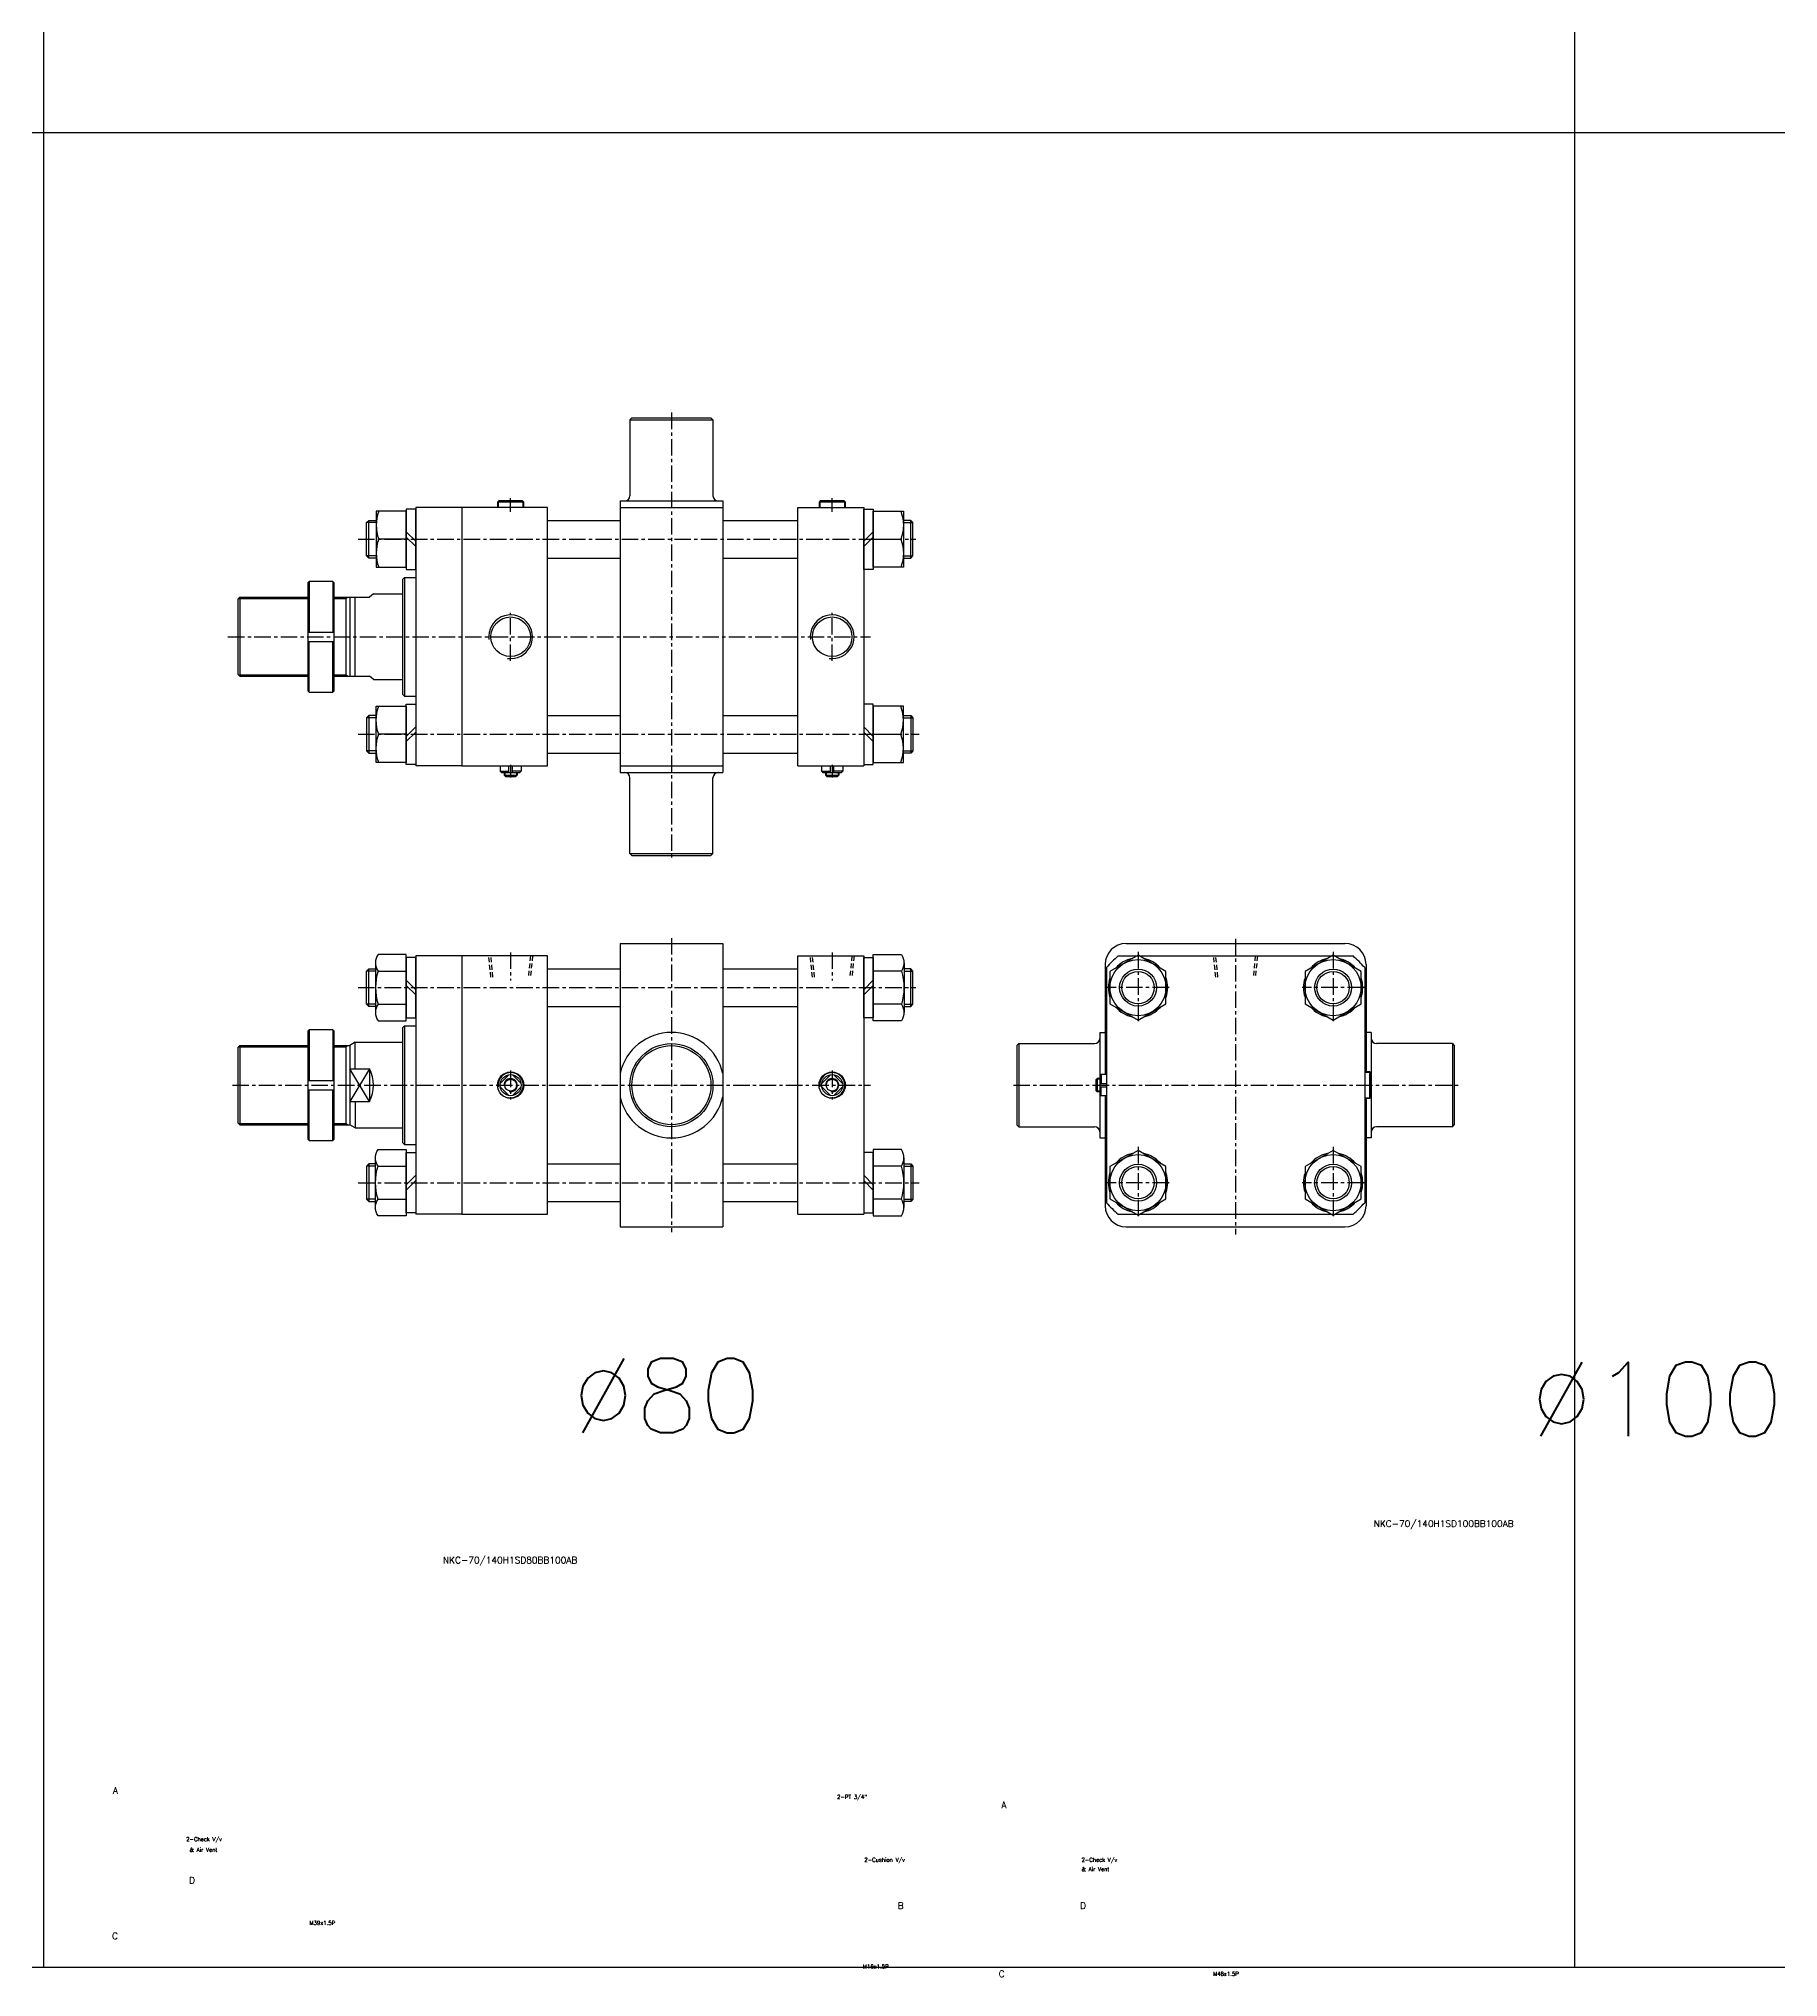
# Model space of a CAD drawing. Extents: x -819 to 29893, y -8942 to 9886.
# Drawn here: x 1267 to 2587, y -7 to 1463 of the extents above; entities that cross this region are included whole.
import ezdxf

# ---------------------------------------------------------------- set-up
doc = ezdxf.new("R2010")
doc.units = 0
doc.header["$LTSCALE"] = 10
doc.header["$MEASUREMENT"] = 0
for name, pattern in [('CENTER', [2, 1.25, -0.25, 0.25, -0.25]), ('CENTERX2', [4, 2.5, -0.5, 0.5, -0.5]), ('HIDDEN', [0.375, 0.25, -0.125])]:
    doc.linetypes.add(name, pattern=pattern)
doc.layers.get('0').update_dxf_attribs({"linetype": 'CONTINUOUS'})
doc.layers.get('DEFPOINTS').update_dxf_attribs({"linetype": 'CONTINUOUS'})
for name, color, linetype in [('CEN', 1, 'CENTERX2'), ('CENTER', 1, 'CENTER'), ('ML', 7, 'CONTINUOUS'), ('THIN', 3, 'CONTINUOUS')]:
    doc.layers.add(name, color=color, linetype=linetype)
doc.styles.add('GHS', font='romans', dxfattribs={"bigfont": 'ghs'})

msp = doc.modelspace()

# ---------------------------------------------------------------- linework, layer by layer
for p, q in [((1270.3, 0), (1270.3, 2934)), ((2432.2, 0), (2432.2, 2934)), ((8634.1, 1392), (0, 1392)), ((8634.1, 0), (0, 0))]:
    msp.add_line(p, q)
at = {"layer": 'CEN', "color": 1, "linetype": 'CENTER'}
for p, q in [((1746.6, 1179.7), (1746.6, 839.7)), ((1746.6, 781), (1746.6, 558))]:
    msp.add_line(p, q, dxfattribs=at)
at = {"layer": 'CENTER'}
for p, q in [((2100.7, 770.6), (2100.7, 716.4)), ((2248.7, 770.6), (2248.7, 716.4)), ((2124.2, 743.5), (2077.2, 743.5)), ((2272.2, 743.5), (2225.2, 743.5)), ((2100.7, 622.6), (2100.7, 568.4)), ((2248.7, 622.6), (2248.7, 568.4)), ((2124.2, 595.5), (2077.2, 595.5)), ((2272.2, 595.5), (2225.2, 595.5))]:
    msp.add_line(p, q, dxfattribs=at)
at = {"layer": 'DEFPOINTS', "color": 0, "linetype": 'ByBlock'}
for p in [(2071.7, 629.5), (2277.7, 629.5)]:
    msp.add_point(p, dxfattribs=at)
at = {"layer": 'ML'}
for p, q in [((1715.1, 1174.2), (1716.6, 1175.7)), ((1715.1, 1174.2), (1778.1, 1174.2)), ((1715.1, 1174.2), (1715.1, 1116.7)), ((1716.6, 1175.7), (1776.6, 1175.7)), ((1778.1, 1174.2), (1776.6, 1175.7)), ((1778.1, 1174.2), (1778.1, 1116.7)), ((1552.6, 1107.7), (1552.6, 911.7)), ((1587.6, 1107.7), (1552.6, 1107.7)), ((1587.6, 1107.7), (1587.6, 911.7)), ((1652.6, 1107.7), (1587.6, 1107.7)), ((1615.6, 1112.7), (1614.6, 1111.7)), ((1634.6, 1111.7), (1614.6, 1111.7)), ((1614.6, 1111.7), (1614.6, 1107.7)), ((1633.6, 1112.7), (1615.6, 1112.7)), ((1633.6, 1112.7), (1634.6, 1111.7)), ((1634.6, 1107.7), (1634.6, 1111.7)), ((1652.6, 911.7), (1652.6, 1107.7)), ((1707.6, 1112.7), (1707.6, 906.7)), ((1707.6, 1112.7), (1785.6, 1112.7)), ((1707.6, 1107.7), (1785.6, 1107.7)), ((1785.6, 1112.7), (1785.6, 906.7)), ((1842.6, 1107.7), (1892.6, 1107.7)), ((1842.6, 911.7), (1842.6, 1107.7)), ((1859.6, 1112.7), (1858.6, 1111.7)), ((1878.6, 1111.7), (1858.6, 1111.7)), ((1858.6, 1111.7), (1858.6, 1107.7)), ((1877.6, 1112.7), (1859.6, 1112.7)), ((1877.6, 1112.7), (1878.6, 1111.7)), ((1878.6, 1107.7), (1878.6, 1111.7)), ((1892.6, 1107.7), (1892.6, 911.7)), ((1516.9, 1069.4), (1516.9, 1098)), ((1545.4, 1089.3), (1552.6, 1082.1)), ((1899.8, 1089.3), (1892.6, 1082.1)), ((1928.2, 1069.4), (1928.2, 1098)), ((1545.4, 1083.7), (1524.5, 1083.7)), ((1545.4, 1085.3), (1552.6, 1078.1)), ((1899.8, 1085.3), (1892.6, 1078.1)), ((1899.8, 1083.7), (1920.7, 1083.7)), ((1470.6, 1050.7), (1471.6, 1051.7)), ((1470.6, 1050.7), (1470.6, 968.7)), ((1471.6, 1051.7), (1471.6, 1013.2)), ((1489.6, 1051.7), (1471.6, 1051.7)), ((1489.6, 1051.7), (1489.6, 1013.2)), ((1489.6, 1051.7), (1490.6, 1050.7)), ((1490.6, 968.7), (1490.6, 1050.7)), ((1542.6, 1053.2), (1544.1, 1054.7)), ((1542.6, 1053.2), (1542.6, 966.2)), ((1544.1, 1054.7), (1544.1, 964.7)), ((1417.6, 1038.2), (1419.1, 1039.7)), ((1417.6, 1038.2), (1417.6, 981.2)), ((1419.1, 1039.7), (1419.1, 979.7)), ((1499.6, 1039.7), (1499.6, 979.7)), ((1502.6, 1039.7), (1502.6, 979.5)), ((1506.6, 979.7), (1506.6, 1039.7)), ((1520.6, 1042.2), (1517.6, 1039.7)), ((1470.6, 1013.2), (1490.6, 1013.2)), ((1470.6, 1006.2), (1490.6, 1006.2)), ((1471.6, 967.7), (1471.6, 1006.2)), ((1489.6, 967.7), (1489.6, 1006.2)), ((1417.6, 981.2), (1419.1, 979.7)), ((1520.6, 977.2), (1517.6, 979.7)), ((1470.6, 968.7), (1471.6, 967.7)), ((1471.6, 967.7), (1489.6, 967.7)), ((1489.6, 967.7), (1490.6, 968.7)), ((1542.6, 966.2), (1544.1, 964.7)), ((1516.9, 950), (1516.9, 921.4)), ((1545.4, 934.1), (1552.6, 941.3)), ((1899.8, 934.1), (1892.6, 941.3)), ((1928.2, 950), (1928.2, 921.4)), ((1545.4, 935.7), (1524.5, 935.7)), ((1545.4, 930.1), (1552.6, 937.3)), ((1899.8, 930.1), (1892.6, 937.3)), ((1899.8, 935.7), (1920.7, 935.7)), ((1587.6, 911.7), (1552.6, 911.7)), ((1587.6, 911.7), (1652.6, 911.7)), ((1616.6, 911.7), (1616.6, 907.7)), ((1616.6, 907.7), (1623.3, 907.7)), ((1617.6, 906.7), (1616.6, 907.7)), ((1617.6, 906.7), (1631.6, 906.7)), ((1619.6, 906.7), (1619.6, 904.7)), ((1619.6, 904.7), (1629.6, 904.7)), ((1620.6, 903.7), (1619.6, 904.7)), ((1620.6, 903.7), (1628.6, 903.7)), ((1623.3, 906.7), (1623.3, 911.7)), ((1625.9, 906.7), (1625.9, 911.7)), ((1632.6, 907.7), (1625.9, 907.7)), ((1628.6, 903.7), (1629.6, 904.7)), ((1629.6, 906.7), (1629.6, 904.7)), ((1631.6, 906.7), (1632.6, 907.7)), ((1632.6, 911.7), (1632.6, 907.7)), ((1707.6, 911.7), (1785.6, 911.7)), ((1707.6, 906.7), (1785.6, 906.7)), ((1715.1, 845.2), (1715.1, 902.7)), ((1778.1, 845.2), (1778.1, 902.7)), ((1842.6, 911.7), (1892.6, 911.7)), ((1860.6, 911.7), (1860.6, 907.7)), ((1860.6, 907.7), (1867.3, 907.7)), ((1861.6, 906.7), (1860.6, 907.7)), ((1861.6, 906.7), (1875.6, 906.7)), ((1863.6, 906.7), (1863.6, 904.7)), ((1863.6, 904.7), (1873.6, 904.7)), ((1864.6, 903.7), (1863.6, 904.7)), ((1864.6, 903.7), (1872.6, 903.7)), ((1867.3, 906.7), (1867.3, 911.7)), ((1869.9, 906.7), (1869.9, 911.7)), ((1876.6, 907.7), (1869.9, 907.7)), ((1872.6, 903.7), (1873.6, 904.7)), ((1873.6, 906.7), (1873.6, 904.7)), ((1875.6, 906.7), (1876.6, 907.7)), ((1876.6, 911.7), (1876.6, 907.7)), ((1715.1, 845.2), (1778.1, 845.2)), ((1715.1, 845.2), (1716.6, 843.7)), ((1716.6, 843.7), (1776.6, 843.7)), ((1778.1, 845.2), (1776.6, 843.7)), ((1587.6, 767.5), (1552.6, 767.5)), ((1552.6, 767.5), (1552.6, 571.5)), ((1587.6, 767.5), (1587.6, 571.5)), ((1652.6, 767.5), (1587.6, 767.5)), ((1652.6, 571.5), (1652.6, 767.5)), ((1707.6, 777), (1707.6, 562)), ((1707.6, 777), (1785.6, 777)), ((1785.6, 777), (1785.6, 562)), ((1842.6, 571.5), (1842.6, 767.5)), ((1842.6, 767.5), (1892.6, 767.5)), ((1892.6, 767.5), (1892.6, 571.5)), ((2085.5, 767.5), (2263.9, 767.5)), ((2091.7, 777), (2257.7, 777)), ((1516.9, 729.2), (1516.9, 757.8)), ((1522.1, 762.3), (1522.1, 724.7)), ((1524, 756), (1545.4, 756)), ((1921.1, 756), (1899.8, 756)), ((1923.1, 762.3), (1923.1, 724.7)), ((1928.2, 729.2), (1928.2, 757.8)), ((2075.7, 761), (2075.7, 677.5)), ((2076.7, 758.7), (2076.7, 580.3)), ((2272.7, 758.7), (2272.7, 580.3)), ((2273.7, 761), (2273.7, 679.5)), ((1545.4, 749.1), (1552.6, 741.9)), ((1545.4, 745.1), (1552.6, 737.9)), ((1899.8, 749.1), (1892.6, 741.9)), ((1899.8, 745.1), (1892.6, 737.9)), ((1524, 731), (1545.4, 731)), ((1921.1, 731), (1899.8, 731)), ((1470.6, 710.5), (1471.6, 711.5)), ((1470.6, 710.5), (1470.6, 628.5)), ((1489.6, 711.5), (1471.6, 711.5)), ((1471.6, 711.5), (1471.6, 673)), ((1489.6, 711.5), (1490.6, 710.5)), ((1489.6, 711.5), (1489.6, 673)), ((1490.6, 628.5), (1490.6, 710.5)), ((1542.6, 713), (1544.1, 714.5)), ((1542.6, 713), (1542.6, 626)), ((1544.1, 714.5), (1544.1, 624.5)), ((2071.7, 709.5), (2071.7, 676.5)), ((2071.7, 709.5), (2075.2, 709.5)), ((2277.7, 709.5), (2274.2, 709.5)), ((2277.7, 709.5), (2277.7, 629.5)), ((1417.6, 698), (1419.1, 699.5)), ((1417.6, 698), (1417.6, 641)), ((1419.1, 699.5), (1419.1, 639.5)), ((1499.6, 699.5), (1499.6, 639.5)), ((1506.6, 702), (1502.6, 699.7)), ((1502.6, 699.7), (1502.6, 639.3)), ((1506.6, 682), (1506.6, 702)), ((2010.2, 701), (2008.7, 699.5)), ((2008.7, 699.5), (2008.7, 639.5)), ((2010.2, 701), (2010.2, 638)), ((2010.2, 701), (2067.7, 701)), ((2339.2, 701), (2281.7, 701)), ((2339.2, 701), (2339.2, 638)), ((2339.2, 701), (2340.7, 699.5)), ((2340.7, 699.5), (2340.7, 639.5)), ((1502.6, 682), (1517.6, 682)), ((1517.6, 682), (1517.6, 657)), ((1623.3, 677.4), (1616.7, 670.8)), ((1625.9, 677.4), (1632.5, 670.8)), ((1867.3, 677.4), (1860.7, 670.8)), ((1869.9, 677.4), (1876.5, 670.8)), ((2071.7, 676.5), (2072.7, 677.5)), ((2072.7, 677.5), (2072.7, 670.8)), ((2076.7, 677.5), (2072.7, 677.5)), ((2276.7, 679.5), (2272.7, 679.5)), ((2276.7, 659.5), (2276.7, 679.5)), ((2277.7, 678.5), (2276.7, 679.5)), ((2277.7, 660.5), (2277.7, 678.5)), ((1470.6, 673), (1490.6, 673)), ((1470.6, 666), (1490.6, 666)), ((1471.6, 627.5), (1471.6, 666)), ((1489.6, 627.5), (1489.6, 666)), ((1616.7, 668.2), (1623.3, 661.6)), ((1632.5, 668.2), (1625.9, 661.6)), ((1860.7, 668.2), (1867.3, 661.6)), ((1876.5, 668.2), (1869.9, 661.6)), ((2068.7, 673.5), (2069.7, 674.5)), ((2068.7, 673.5), (2068.7, 665.5)), ((2068.7, 665.5), (2069.7, 664.5)), ((2069.7, 674.5), (2069.7, 664.5)), ((2071.7, 674.5), (2069.7, 674.5)), ((2071.7, 664.5), (2069.7, 664.5)), ((2071.7, 676.5), (2071.7, 662.5)), ((2071.7, 670.8), (2076.7, 670.8)), ((2071.7, 668.2), (2076.7, 668.2)), ((2071.7, 662.5), (2072.7, 661.5)), ((2071.7, 662.5), (2071.7, 629.5)), ((2072.7, 661.5), (2072.7, 668.2)), ((1502.6, 657), (1517.6, 657)), ((1506.6, 657), (1506.6, 637)), ((2076.7, 661.5), (2072.7, 661.5)), ((2075.7, 661.5), (2075.7, 578)), ((2272.7, 659.5), (2276.7, 659.5)), ((2273.7, 659.5), (2273.7, 578)), ((2277.7, 660.5), (2276.7, 659.5)), ((1417.6, 641), (1419.1, 639.5)), ((1506.6, 637), (1502.6, 639.3)), ((2010.2, 638), (2008.7, 639.5)), ((2010.2, 638), (2067.7, 638)), ((2339.2, 638), (2281.7, 638)), ((2339.2, 638), (2340.7, 639.5)), ((1470.6, 628.5), (1471.6, 627.5)), ((1471.6, 627.5), (1489.6, 627.5)), ((1489.6, 627.5), (1490.6, 628.5)), ((1542.6, 626), (1544.1, 624.5)), ((2071.7, 629.5), (2075.2, 629.5)), ((2277.7, 629.5), (2274.2, 629.5)), ((1516.9, 609.8), (1516.9, 581.2)), ((1522.1, 576.7), (1522.1, 614.3)), ((1524, 608), (1545.4, 608)), ((1921.1, 608), (1899.8, 608)), ((1923.1, 576.7), (1923.1, 614.3)), ((1928.2, 609.8), (1928.2, 581.2)), ((1545.4, 593.9), (1552.6, 601.1)), ((1545.4, 589.9), (1552.6, 597.1)), ((1899.8, 593.9), (1892.6, 601.1)), ((1899.8, 589.9), (1892.6, 597.1)), ((1524, 583), (1545.4, 583)), ((1921.1, 583), (1899.8, 583)), ((1587.6, 571.5), (1552.6, 571.5)), ((1587.6, 571.5), (1652.6, 571.5)), ((1707.6, 562), (1785.6, 562)), ((1842.6, 571.5), (1892.6, 571.5)), ((2085.5, 571.5), (2263.9, 571.5)), ((2091.7, 562), (2257.7, 562))]:
    msp.add_line(p, q, dxfattribs=at)
at = {"layer": 'ML', "color": 2}
for p, q in [((1615.1, 1112.2), (1615.1, 1107.7)), ((1634.1, 1107.7), (1634.1, 1112.2)), ((1859.1, 1112.2), (1859.1, 1107.7)), ((1878.1, 1107.7), (1878.1, 1112.2)), ((1499.6, 1038.7), (1501.3, 1039.7)), ((1499.6, 980.7), (1501.3, 979.7)), ((1620.1, 906.7), (1620.1, 904.2)), ((1629.1, 906.7), (1629.1, 904.2)), ((1864.1, 906.7), (1864.1, 904.2)), ((1873.1, 906.7), (1873.1, 904.2)), ((1499.6, 698.5), (1501.3, 699.5)), ((1517.6, 657), (1502.6, 682)), ((1517.6, 682), (1502.6, 657)), ((2277.2, 679), (2272.7, 679)), ((2071.7, 674), (2069.2, 674)), ((2071.7, 665), (2069.2, 665)), ((2272.7, 660), (2277.2, 660)), ((1499.6, 640.5), (1501.3, 639.5))]:
    msp.add_line(p, q, dxfattribs=at)
at = {"layer": 'ML', "color": 1, "linetype": 'CENTER'}
for p, q in [((1624.6, 1104.4), (1624.6, 1114.8)), ((1868.6, 1104.4), (1868.6, 1114.8)), ((1508.9, 1083.7), (1932.2, 1083.7)), ((1624.6, 991.4), (1624.6, 1027.9)), ((1868.6, 991.4), (1868.6, 1027.9)), ((1410.1, 1009.7), (1897.6, 1009.7)), ((1508.9, 935.7), (1934.5, 935.7)), ((1624.6, 912.5), (1624.6, 903)), ((1868.6, 912.5), (1868.6, 903)), ((2174.7, 780.6), (2174.7, 556.2)), ((1624.6, 770.2), (1624.6, 748.9)), ((1868.6, 770.2), (1868.6, 748.9)), ((1508.9, 743.5), (1932.2, 743.5)), ((1624.6, 680.5), (1624.6, 658.5)), ((1868.6, 680.5), (1868.6, 658.5)), ((1413.5, 669.5), (1897.6, 669.5)), ((2006.2, 669.5), (2345, 669.5)), ((1508.9, 595.5), (1934.5, 595.5))]:
    msp.add_line(p, q, dxfattribs=at)
at = {"layer": 'ML', "color": 7, "linetype": 'Continuous'}
for p, q in [((1652.6, 1098), (1707.6, 1098)), ((1785.6, 1098), (1842.6, 1098)), ((1652.6, 1069.4), (1707.6, 1069.4)), ((1785.6, 1069.4), (1842.6, 1069.4)), ((1544.1, 1054.7), (1552.6, 1054.7)), ((1419.1, 1039.7), (1470.6, 1039.7)), ((1490.6, 1039.7), (1502.6, 1039.7)), ((1502.6, 1039.7), (1517.6, 1039.7)), ((1520.6, 1042.2), (1542.6, 1042.2)), ((1419.1, 979.7), (1470.6, 979.7)), ((1490.6, 979.7), (1502.6, 979.7)), ((1502.6, 979.7), (1517.6, 979.7)), ((1520.6, 977.2), (1542.6, 977.2)), ((1544.1, 964.7), (1552.6, 964.7)), ((1652.6, 950), (1707.6, 950)), ((1785.6, 950), (1842.6, 950)), ((1652.6, 921.4), (1707.6, 921.4)), ((1785.6, 921.4), (1842.6, 921.4)), ((1652.6, 757.8), (1707.6, 757.8)), ((1785.6, 757.8), (1842.6, 757.8)), ((1652.6, 729.2), (1707.6, 729.2)), ((1785.6, 729.2), (1842.6, 729.2)), ((1544.1, 714.5), (1552.6, 714.5)), ((1419.1, 699.5), (1470.6, 699.5)), ((1490.6, 699.5), (1502.6, 699.5)), ((1506.6, 702), (1542.6, 702)), ((1419.1, 639.5), (1470.6, 639.5)), ((1490.6, 639.5), (1502.6, 639.5)), ((1506.6, 637), (1542.6, 637)), ((1544.1, 624.5), (1552.6, 624.5)), ((1652.6, 609.8), (1707.6, 609.8)), ((1785.6, 609.8), (1842.6, 609.8)), ((1652.6, 581.2), (1707.6, 581.2)), ((1785.6, 581.2), (1842.6, 581.2))]:
    msp.add_line(p, q, dxfattribs=at)
at = {"layer": 'ML', "color": 2, "linetype": 'Continuous'}
for p, q in [((1418.1, 1038.7), (1470.6, 1038.7)), ((1490.6, 1038.7), (1499.6, 1038.7)), ((1418.1, 980.7), (1470.6, 980.7)), ((1490.6, 980.7), (1499.6, 980.7)), ((1418.1, 698.5), (1470.6, 698.5)), ((1490.6, 698.5), (1499.6, 698.5)), ((1418.1, 640.5), (1470.6, 640.5)), ((1490.6, 640.5), (1499.6, 640.5))]:
    msp.add_line(p, q, dxfattribs=at)
at = {"layer": 'ML', "color": 6, "linetype": 'HIDDEN', "ltscale": 1.5}
for p, q in [((1609.6, 751.5), (1608, 767.5)), ((1611.2, 751.5), (1609.6, 767.5)), ((1639.6, 767.5), (1638, 751.5)), ((1641.2, 767.5), (1639.6, 751.5)), ((1853.6, 751.5), (1852, 767.5)), ((1855.2, 751.5), (1853.6, 767.5)), ((1883.6, 767.5), (1882, 751.5)), ((1885.2, 767.5), (1883.6, 751.5)), ((2159.7, 751.5), (2158.1, 767.5)), ((2161.3, 751.5), (2159.7, 767.5)), ((2189.7, 767.5), (2188.1, 751.5)), ((2191.3, 767.5), (2189.7, 751.5))]:
    msp.add_line(p, q, dxfattribs=at)
at = {"layer": 'ML'}
for points in [[(1524.5, 1104.9, 0.178633), (1524.5, 1083.7, 0.178633), (1524.5, 1062.4)], [(1920.7, 1104.9, -0.178633), (1920.7, 1083.7, -0.178633), (1920.7, 1062.4)], [(1524.5, 914.4, -0.178633), (1524.5, 935.7, -0.178633), (1524.5, 956.9)], [(1920.7, 914.4, 0.178633), (1920.7, 935.7, 0.178633), (1920.7, 956.9)], [(1545.4, 768.6), (1524, 768.6, 0.309401), (1524, 756, 0.154701), (1524, 731, 0.309401), (1524, 718.4), (1545.4, 718.4), (1545.4, 768.6)], [(1899.8, 768.6), (1921.1, 768.6, -0.309401), (1921.1, 756, -0.154701), (1921.1, 731, -0.309401), (1921.1, 718.4), (1899.8, 718.4), (1899.8, 768.6)], [(1545.4, 570.4), (1524, 570.4, -0.309401), (1524, 583, -0.154701), (1524, 608, -0.309401), (1524, 620.6), (1545.4, 620.6), (1545.4, 570.4)], [(1899.8, 570.4), (1921.1, 570.4, 0.309401), (1921.1, 583, 0.154701), (1921.1, 608, 0.309401), (1921.1, 620.6), (1899.8, 620.6), (1899.8, 570.4)]]:
    msp.add_lwpolyline(points, format="xyb", dxfattribs=at)
for points in [[(1545.4, 1104.9), (1522.6, 1104.9), (1522.6, 1062.4), (1545.4, 1062.4)], [(1899.8, 1104.9), (1922.6, 1104.9), (1922.6, 1062.4), (1899.8, 1062.4)], [(1545.4, 914.4), (1522.6, 914.4), (1522.6, 956.9), (1545.4, 956.9)], [(1899.8, 914.4), (1922.6, 914.4), (1922.6, 956.9), (1899.8, 956.9)]]:
    msp.add_lwpolyline(points, close=True, dxfattribs=at)
for points in [[(1552.6, 1060.8), (1552.6, 1106.6), (1545.4, 1106.6), (1545.4, 1060.8), (1552.6, 1060.8)], [(1892.6, 1060.8), (1892.6, 1106.6), (1899.8, 1106.6), (1899.8, 1060.8), (1892.6, 1060.8)], [(1522.6, 1069.4), (1516.9, 1069.4), (1515.2, 1071.1), (1515.2, 1096.3), (1516.9, 1098), (1522.6, 1098)], [(1922.6, 1069.4), (1928.2, 1069.4), (1929.9, 1071.1), (1929.9, 1096.3), (1928.2, 1098), (1922.6, 1098)], [(1552.6, 958.6), (1552.6, 912.8), (1545.4, 912.8), (1545.4, 958.6), (1552.6, 958.6)], [(1892.6, 958.6), (1892.6, 912.8), (1899.8, 912.8), (1899.8, 958.6), (1892.6, 958.6)], [(1522.6, 950), (1516.9, 950), (1515.2, 948.3), (1515.2, 923.1), (1516.9, 921.4), (1522.6, 921.4)], [(1922.6, 950), (1928.2, 950), (1929.9, 948.3), (1929.9, 923.1), (1928.2, 921.4), (1922.6, 921.4)], [(1552.6, 720.6), (1552.6, 766.4), (1545.4, 766.4), (1545.4, 720.6), (1552.6, 720.6)], [(1892.6, 720.6), (1892.6, 766.4), (1899.8, 766.4), (1899.8, 720.6), (1892.6, 720.6)], [(2079.4, 755.8), (2079.4, 731.2), (2100.7, 718.9), (2121.9, 731.2), (2121.9, 755.8), (2100.7, 768), (2079.4, 755.8)], [(2227.4, 755.8), (2227.4, 731.2), (2248.7, 718.9), (2269.9, 731.2), (2269.9, 755.8), (2248.7, 768), (2227.4, 755.8)], [(1522.1, 729.2), (1516.9, 729.2), (1515.2, 730.9), (1515.2, 756.1), (1516.9, 757.8), (1522.1, 757.8)], [(1923.1, 729.2), (1928.2, 729.2), (1929.9, 730.9), (1929.9, 756.1), (1928.2, 757.8), (1923.1, 757.8)], [(1552.6, 618.4), (1552.6, 572.6), (1545.4, 572.6), (1545.4, 618.4), (1552.6, 618.4)], [(1892.6, 618.4), (1892.6, 572.6), (1899.8, 572.6), (1899.8, 618.4), (1892.6, 618.4)], [(2079.4, 607.8), (2079.4, 583.2), (2100.7, 570.9), (2121.9, 583.2), (2121.9, 607.8), (2100.7, 620), (2079.4, 607.8)], [(2227.4, 607.8), (2227.4, 583.2), (2248.7, 570.9), (2269.9, 583.2), (2269.9, 607.8), (2248.7, 620), (2227.4, 607.8)], [(1522.1, 609.8), (1516.9, 609.8), (1515.2, 608.1), (1515.2, 582.9), (1516.9, 581.2), (1522.1, 581.2)], [(1923.1, 609.8), (1928.2, 609.8), (1929.9, 608.1), (1929.9, 582.9), (1928.2, 581.2), (1923.1, 581.2)]]:
    msp.add_lwpolyline(points, dxfattribs=at)
for centre, radius in [((1624.6, 1009.7), 15), ((1868.6, 1009.7), 15), ((2100.7, 743.5), 21.3), ((2248.7, 743.5), 21.3), ((2100.7, 743.5), 14), ((2248.7, 743.5), 14), ((1746.6, 669.5), 31.5), ((1746.6, 669.5), 30), ((1624.6, 669.5), 10), ((1624.6, 669.5), 8), ((1868.6, 669.5), 10), ((1868.6, 669.5), 8), ((1624.6, 669.5), 4.5), ((1868.6, 669.5), 4.5), ((2100.7, 595.5), 21.3), ((2100.7, 595.5), 14), ((2248.7, 595.5), 21.3), ((2248.7, 595.5), 14)]:
    msp.add_circle(centre, radius, dxfattribs=at)
at = {"layer": 'ML', "color": 2}
for centre in [(2100.7, 743.5), (2248.7, 743.5), (2100.7, 595.5), (2248.7, 595.5)]:
    msp.add_circle(centre, 12.3, dxfattribs=at)
at = {"layer": 'ML'}
for centre, radius, start, end in [((1711.1, 1116.7), 4, 270, 0), ((1782.1, 1116.7), 4, 180, 270), ((1711.1, 902.7), 4, 0, 90), ((1782.1, 902.7), 4, 90, 180), ((2091.7, 761), 16, 90, 180), ((2174.7, 669.5), 132.5, 132.3007, 137.6993), ((2100.7, 743.5), 22.5, 101.2415, 138.7585), ((2100.7, 743.5), 22.5, 41.2415, 78.7585), ((2248.7, 743.5), 22.5, 101.2415, 138.7585), ((2248.7, 743.5), 22.5, 41.2415, 78.7585), ((2257.7, 761), 16, 0, 90), ((2174.7, 669.5), 132.5, 42.3007, 47.6993), ((2100.7, 743.5), 22.5, 161.2415, 198.7585), ((2100.7, 743.5), 22.5, 341.2415, 18.7585), ((2248.7, 743.5), 22.5, 161.2415, 198.7585), ((2248.7, 743.5), 22.5, 341.2415, 18.7585), ((2100.7, 743.5), 22.5, 221.2415, 258.7585), ((2100.7, 743.5), 22.5, 281.2415, 318.7585), ((2248.7, 743.5), 22.5, 221.2415, 258.7585), ((2248.7, 743.5), 22.5, 281.2415, 318.7585), ((1746.6, 669.5), 40, 12.8386, 167.1614), ((2075.2, 710), 0.5, 270, 0), ((2274.2, 710), 0.5, 180, 270), ((2067.7, 705), 4, 270, 0), ((2281.7, 705), 4, 180, 270), ((1493, 669.5), 27.5, 333.0085, 26.9915), ((1746.6, 669.5), 40, 192.8386, 347.1614), ((2067.7, 634), 4, 0, 90), ((2281.7, 634), 4, 90, 180), ((2075.2, 629), 0.5, 0, 90), ((2274.2, 629), 0.5, 90, 180), ((2100.7, 595.5), 22.5, 101.2415, 138.7585), ((2100.7, 595.5), 22.5, 41.2415, 78.7585), ((2248.7, 595.5), 22.5, 101.2415, 138.7585), ((2248.7, 595.5), 22.5, 41.2415, 78.7585), ((2100.7, 595.5), 22.5, 161.2415, 198.7585), ((2100.7, 595.5), 22.5, 341.2415, 18.7585), ((2248.7, 595.5), 22.5, 161.2415, 198.7585), ((2248.7, 595.5), 22.5, 341.2415, 18.7585), ((2091.7, 578), 16, 180, 270), ((2174.7, 669.5), 132.5, 222.3007, 227.6993), ((2100.7, 595.5), 22.5, 221.2415, 258.7585), ((2100.7, 595.5), 22.5, 281.2415, 318.7585), ((2248.7, 595.5), 22.5, 221.2415, 258.7585), ((2248.7, 595.5), 22.5, 281.2415, 318.7585), ((2257.7, 578), 16, 270, 0), ((2174.7, 669.5), 132.5, 312.3007, 317.6993)]:
    msp.add_arc(centre, radius, start, end, dxfattribs=at)
at = {"layer": 'ML', "color": 2}
for centre, radius, start, end in [((1624.6, 1009.7), 16.6, 261.7197, 186.8277), ((1868.6, 1009.7), 16.6, 261.7197, 186.8277), ((1624.6, 669.5), 9.5, 261.4114, 188.1478), ((1868.6, 669.5), 9.5, 261.4114, 188.1478), ((1624.6, 669.5), 5, 257.904, 186.2569), ((1868.6, 669.5), 5, 257.904, 186.2569)]:
    msp.add_arc(centre, radius, start, end, dxfattribs=at)
at = {"layer": 'THIN', "color": 2}
for p, q in [((1522.6, 1096.3), (1515.2, 1096.3)), ((1922.6, 1096.3), (1929.9, 1096.3)), ((1522.6, 1071.1), (1515.2, 1071.1)), ((1922.6, 1071.1), (1929.9, 1071.1)), ((1522.6, 948.3), (1515.2, 948.3)), ((1922.6, 948.3), (1929.9, 948.3)), ((1522.6, 923.1), (1515.2, 923.1)), ((1922.6, 923.1), (1929.9, 923.1)), ((1522.1, 756.1), (1515.2, 756.1)), ((1923.1, 756.1), (1929.9, 756.1)), ((1522.1, 730.9), (1515.2, 730.9)), ((1923.1, 730.9), (1929.9, 730.9)), ((1522.1, 608.1), (1515.2, 608.1)), ((1923.1, 608.1), (1929.9, 608.1)), ((1522.1, 582.9), (1515.2, 582.9)), ((1923.1, 582.9), (1929.9, 582.9))]:
    msp.add_line(p, q, dxfattribs=at)

# ---------------------------------------------------------------- texts
at = {"layer": 'ML', "color": 7, "style": 'GHS'}
for s, p in [('%%C80', (1670.9, 405.8)), ('%%C100', (2398, 403.2))]:
    msp.add_text(s, height=56.25, dxfattribs=at).set_placement(p)
at = {"layer": 'ML', "color": 4, "style": 'GHS'}
for s, p in [('NKC-70/140H1SD100BB100AB', (2279.5, 334.3)), ('NKC-70/140H1SD80BB100AB', (1573.2, 306.7))]:
    msp.add_text(s, height=5, dxfattribs=at).set_placement(p)
at = {"layer": 'ML', "style": 'GHS'}
for s, p in [('A', (1322.7, 131.9)), ('A', (1997, 120.9)), ('D', (1380.6, 63.7)), ('B', (1918.4, 44.5)), ('D', (2056.7, 44.5)), ('C', (1322.1, 21.5)), ('C', (1994.9, -7.3))]:
    msp.add_text(s, height=5, dxfattribs=at).set_placement(p)
at = {"layer": 'ML', "color": 2, "style": 'GHS'}
msp.add_text('M16x1.5P', height=3, dxfattribs=at).set_placement((1891.9, -0.6))
at = {"layer": 'ML', "color": 2, "char_height": 3, "style": 'GHS'}
for s, insert, attachment_point in [('2-PT 3/4"', (1872.3, 127), 7), ('2-Check V/v', (1378.4, 94.9), 7), ('& Air Vent', (1381, 87.9), 7), ('2-Cushion V/v', (1893, 79.3), 7), ('2-Check V/v', (2057.8, 79.3), 7), ('& Air Vent', (2057.8, 73.2), 7), ('M39x1.5P', (1491.5, 32.4), 9), ('M48x1.5P', (2177.2, -6.2), 9)]:
    msp.add_mtext(s, dxfattribs=dict(at, insert=insert, attachment_point=attachment_point))

doc.saveas('drawing.dxf')
